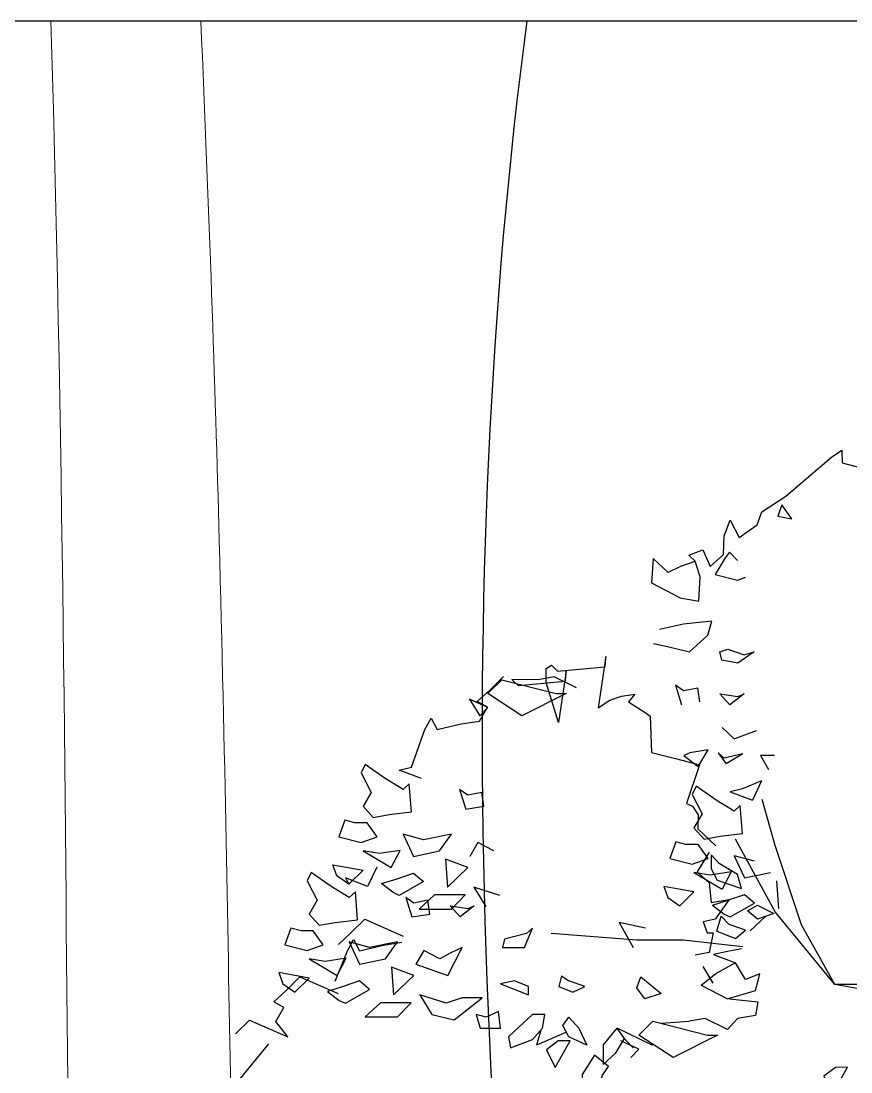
# Model space of a CAD drawing. Header units: metres. Extents: x 10 to 239, y 2 to 253.
# Drawn here: x 75.56 to 80.58, y 56.04 to 62.39 of the extents above; entities that cross this region are included whole.
import ezdxf

# ---------------------------------------------------------------- set-up
doc = ezdxf.new("R2010")
doc.units = ezdxf.units.M
doc.header["$MEASUREMENT"] = 0
doc.layers.add('0marcos', color=10, linetype='Continuous', plot=False)
doc.layers.add('1', color=7, linetype='Continuous')
doc.layers.add('cot200', color=9, linetype='Continuous')
doc.layers.add('barrera', color=7, linetype='Continuous', lineweight=0, true_color=0x9dbb63)
doc.layers.add('bloques ARBOLES', color=7, linetype='Continuous', true_color=0xb8d897)

# ---------------------------------------------------------------- blocks, each defined once
blk = doc.blocks.new('ARBOL22')
for points in [[(-0.8727, 1.8802), (-0.9147, 1.8648), (-0.9514, 1.8467), (-0.9966, 1.8891), (-1.0009, 1.8166), (-0.9162, 1.772), (-0.8607, 1.7616), (-0.8564, 1.8342), (-0.8711, 1.8808), (-0.8902, 1.8987), (-0.8481, 1.9141), (-0.8265, 1.8651), (-0.7874, 1.9008), (-0.7855, 1.956), (-0.7676, 2.0028), (-0.7407, 1.951), (-0.6872, 1.9884), (-0.6732, 2.028), (-0.6014, 2.0743), (-0.5401, 2.1264), (-0.466, 2.1903), (-0.4347, 2.2112), (-0.4342, 2.1736), (-0.3629, 2.1548)], [(-0.7457, 1.8825), (-0.7695, 1.9074), (-0.7816, 1.8908), (-0.8115, 1.841), (-0.7457, 1.8245), (-0.7216, 1.8328)], [(-0.9956, 1.6358), (-0.9536, 1.6274), (-0.8878, 1.611), (-0.8339, 1.6606), (-0.8219, 1.7021), (-0.9057, 1.6938), (-0.9775, 1.6772)], [(-1.2247, 1.5036), (-1.2906, 1.5367), (-1.3385, 1.5283), (-1.4168, 1.5287), (-1.3982, 1.5111), (-1.2567, 1.5234), (-1.2549, 1.5541), (-1.2779, 1.4014), (-1.3149, 1.5203), (-1.3149, 1.5617), (-1.2991, 1.5715), (-1.2805, 1.5539), (-1.139, 1.5661), (-1.1372, 1.5969), (-1.1602, 1.4442), (-1.1249, 1.4669), (-1.0902, 1.4794), (-1.051, 1.4848), (-1.0696, 1.4628), (-1.0166, 1.4283), (-1.0047, 1.4198), (-1.0014, 1.312), (-0.93, 1.2938), (-0.8584, 1.2754), (-0.8972, 1.1604), (-0.8793, 1.1517), (-0.862, 1.1264), (-0.8629, 1.0851), (-0.8103, 1.0341)], [(-1.6854, 1.2344), (-1.7513, 1.2593), (-1.7154, 1.2677), (-1.6749, 1.3804), (-1.657, 1.4135), (-1.639, 1.3804), (-1.5672, 1.397), (-1.5132, 1.4053), (-1.4893, 1.4466), (-1.5193, 1.4633), (-1.4834, 1.4964), (-1.4414, 1.5379)], [(-0.9298, 1.5115), (-0.9116, 1.4535)], [(-0.9057, 1.495), (-0.9298, 1.5115)], [(-0.8637, 1.5033), (-0.9057, 1.495)], [(-0.8578, 1.4619), (-0.8637, 1.5033)], [(-0.768, 1.4535), (-0.7978, 1.4866)], [(-0.7978, 1.4866), (-0.744, 1.4784)], [(-0.726, 1.4866), (-0.768, 1.4535)], [(-0.744, 1.4784), (-0.726, 1.4866)], [(-0.7909, 1.3857), (-0.755, 1.3526)], [(-0.755, 1.3526), (-0.6891, 1.3775)], [(-0.8328, 1.3195), (-0.8868, 1.3111)], [(-0.8627, 1.2698), (-0.8328, 1.3195)], [(-0.8868, 1.3111), (-0.9047, 1.3029)], [(-0.9047, 1.3029), (-0.8627, 1.2698)], [(-0.8029, 1.3111), (-0.7789, 1.278)], [(-0.785, 1.2946), (-0.8029, 1.3111)], [(-0.7293, 1.3073), (-0.785, 1.2946)], [(-0.7293, 1.3073), (-0.7789, 1.278)], [(-0.6771, 1.3029), (-0.6532, 1.2615)], [(-0.6351, 1.3029), (-0.6771, 1.3029)], [(-0.6736, 1.2273), (-0.731, 1.2035)], [(-0.6736, 1.2273), (-0.701, 1.1703)], [(-0.8688, 1.2118), (-0.8807, 1.1869)], [(-0.8089, 1.1703), (-0.8688, 1.2118)], [(-0.731, 1.2035), (-0.7669, 1.1951)], [(-0.7669, 1.1951), (-0.701, 1.1703)], [(-0.8807, 1.1869), (-0.8509, 1.1289)], [(-0.755, 1.1372), (-0.8089, 1.1703)], [(-0.1641, 0.5456), (-0.2597, 0.6221), (-0.4563, 0.6221), (-0.5546, 0.7989), (-0.6332, 1.0346), (-0.6725, 1.1721)], [(-0.8509, 1.1289), (-0.8748, 1.0876)], [(-0.7371, 1.1538), (-0.755, 1.1372)], [(-0.731, 1.0709), (-0.7371, 1.1538)], [(-0.8748, 1.0876), (-0.8448, 1.0543)], [(-0.7968, 1.0627), (-0.731, 1.0709)], [(-1.4698, 1.0192), (-1.5178, 1.044), (-1.5418, 1.0025)], [(-0.9286, 1.0461), (-0.9466, 0.9963)], [(-0.8986, 1.0378), (-0.9286, 1.0461)], [(-0.8627, 1.0378), (-0.8986, 1.0378)], [(-0.8328, 0.9963), (-0.8627, 1.0378)], [(-0.8448, 1.0543), (-0.7968, 1.0627)], [(-0.0985, 0.3784), (-0.2401, 0.5828), (-0.4563, 0.6221), (-0.6332, 0.8382), (-0.7511, 1.0543)], [(-0.8296, 1.0151), (-0.8655, 0.9571)], [(-0.7996, 0.982), (-0.8236, 1.0069)], [(-0.8236, 1.0069), (-0.8236, 0.9654)], [(-0.6951, 0.9881), (-0.755, 1.0047)], [(-0.755, 1.0047), (-0.725, 0.9384)], [(-1.8186, 0.9706), (-1.8459, 0.9136), (-1.9118, 0.9385), (-1.9012, 0.9198), (-1.9371, 0.9445), (-1.949, 0.9778), (-1.8592, 0.9612), (-1.9012, 0.9198)], [(-0.9466, 0.9963), (-0.8807, 0.9799)], [(-0.8807, 0.9799), (-0.8328, 0.9963)], [(-0.7457, 0.9489), (-0.7996, 0.982)], [(-0.8748, 0.955), (-0.7909, 0.9052)], [(-0.8268, 0.9468), (-0.8748, 0.955)], [(-0.8655, 0.9571), (-0.8296, 0.924)], [(-0.7646, 0.9563), (-0.8268, 0.9468)], [(-0.8236, 0.9654), (-0.8057, 0.9323)], [(-0.7646, 0.9563), (-0.7909, 0.9052)], [(-0.7337, 0.9074), (-0.7457, 0.9489)], [(-0.725, 0.9384), (-0.6471, 0.955)], [(-1.4519, 0.8866), (-1.5298, 0.9114), (-1.4939, 0.8535)], [(-0.8748, 0.897), (-0.9645, 0.9136)], [(-0.9645, 0.9136), (-0.9527, 0.8804)], [(-0.8296, 0.924), (-0.8236, 0.866)], [(-0.8057, 0.9323), (-0.7337, 0.9074)], [(-0.6292, 0.9301), (-0.6232, 0.8473)], [(-0.9527, 0.8804), (-0.9168, 0.8557)], [(-0.9168, 0.8557), (-0.8748, 0.897)], [(-0.725, 0.8888), (-0.773, 0.8721)], [(-0.6951, 0.8639), (-0.725, 0.8888)], [(-0.8236, 0.866), (-0.7698, 0.8743)], [(-0.8201, 0.8576), (-0.773, 0.8721)], [(-0.8201, 0.8576), (-0.785, 0.8308)], [(-0.7698, 0.8743), (-0.8116, 0.8163)], [(-0.7669, 0.8224), (-0.6951, 0.8639)], [(-0.7158, 0.8412), (-0.6858, 0.8578)], [(-0.6858, 0.8578), (-0.6378, 0.8329)], [(-1.932, 0.7409), (-1.8961, 0.774), (-1.8541, 0.8155), (-1.7403, 0.7657)], [(-0.8116, 0.8163), (-0.8475, 0.8081)], [(-0.8065, 0.7801), (-0.7937, 0.8247)], [(-0.7698, 0.7998), (-0.7937, 0.8247)], [(-0.785, 0.8308), (-0.7669, 0.8224)], [(-0.6858, 0.8163), (-0.7158, 0.8412)], [(-0.6626, 0.8239), (-0.7082, 0.7817)], [(-0.6378, 0.8329), (-0.6858, 0.8163)], [(-1.0973, 0.806), (-1.0553, 0.7314)], [(-1.0194, 0.7894), (-1.0973, 0.806)], [(-0.8475, 0.8081), (-0.8357, 0.775)], [(-0.7218, 0.7832), (-0.7698, 0.7998)], [(-0.7517, 0.7583), (-0.7218, 0.7832)], [(-1.9416, 0.6311), (-1.9057, 0.7222), (-1.8878, 0.7553)], [(-1.8878, 0.7553), (-1.8698, 0.7222)], [(-0.7299, 0.7336), (-0.9068, 0.7533), (-1.0444, 0.7533), (-1.2999, 0.7729)], [(-0.8357, 0.775), (-0.8175, 0.775)], [(-0.8175, 0.775), (-0.8296, 0.717)], [(-0.8065, 0.7801), (-0.7517, 0.7583)], [(-1.8698, 0.7222), (-1.798, 0.7388)], [(-1.798, 0.7388), (-1.744, 0.7471)], [(-0.7753, 0.7194), (-0.8171, 0.711)], [(-0.7333, 0.7277), (-0.7753, 0.7194)], [(-0.8296, 0.717), (-0.8716, 0.7088)], [(-0.8171, 0.711), (-0.7512, 0.6862)], [(-0.8175, 0.6259), (-0.8475, 0.6755)], [(-0.7512, 0.6862), (-0.8112, 0.6531)], [(-0.7212, 0.6366), (-0.7512, 0.6862)], [(-2.2385, 0.4745), (-2.1965, 0.516), (-2.0827, 0.4663), (-2.1185, 0.5118), (-2.0946, 0.5531), (-2.1246, 0.5697), (-2.0887, 0.6028), (-2.0467, 0.6443), (-1.9329, 0.5946)], [(-1.2693, 0.6474), (-1.277, 0.6155)], [(-1.2693, 0.6474), (-1.2471, 0.6321)], [(-1.1991, 0.6155), (-1.2471, 0.6321)], [(-1.0447, 0.6117), (-1.0327, 0.6448)], [(-1.0327, 0.6448), (-0.9729, 0.5951)], [(-0.853, 0.62), (-0.8112, 0.6531)], [(-0.6794, 0.6531), (-0.7212, 0.6366)], [(-0.6914, 0.6035), (-0.6794, 0.6531)], [(-1.277, 0.6155), (-1.235, 0.599)], [(-1.235, 0.599), (-1.1991, 0.6155)], [(-1.0208, 0.5786), (-1.0447, 0.6117)], [(-0.9729, 0.5951), (-1.0208, 0.5786)], [(-0.853, 0.62), (-0.7753, 0.5786)], [(-0.7753, 0.5786), (-0.6914, 0.6035)], [(-0.7692, 0.5786), (-0.6853, 0.5702)], [(-0.6853, 0.5702), (-0.6914, 0.5289)], [(-1.265, 0.4995), (-1.2471, 0.5244)], [(-1.2471, 0.5244), (-1.2171, 0.4913)], [(-1.0388, 0.4709), (-0.9968, 0.5122)], [(-0.9968, 0.5122), (-0.8351, 0.4709)], [(-0.9729, 0.5061), (-0.8891, 0.5122)], [(-0.8411, 0.5206), (-0.8891, 0.5122)], [(-0.7753, 0.4875), (-0.8411, 0.5206)], [(-0.7453, 0.5206), (-0.7753, 0.4875)], [(-0.6914, 0.5289), (-0.7453, 0.5206)], [(-1.3302, 0.4853), (-1.3429, 0.4415)], [(-1.2541, 0.4794), (-1.3429, 0.4415)], [(-1.2471, 0.4664), (-1.265, 0.4995)], [(-1.2171, 0.4913), (-1.1932, 0.4415)], [(-1.1453, 0.4415), (-1.1033, 0.4913)], [(-1.0794, 0.4582), (-1.1033, 0.4913)], [(-0.9969, 0.4397), (-1.1033, 0.4913)], [(-0.937, 0.4047), (-1.0388, 0.4709)], [(-0.8052, 0.4709), (-0.937, 0.4047)], [(-0.8351, 0.4709), (-0.8052, 0.4709)], [(-2.1403, 0.4452), (-2.2254, 0.3413), (-2.1403, 0.2657), (-2.1308, 0.2657), (-2.1119, 0.1713), (-2.0836, 0.1713), (-1.9891, 0.2279), (-1.9607, 0.1713), (-1.904, 0.1524), (-1.8413, 0.0868), (-1.8016, -0.0454), (-1.7355, -0.0123), (-1.6826, 0.067), (-1.5372, 0.1), (-1.611, 0.0296), (-1.5165, 0.039), (-1.3937, 0.0768), (-1.337, 0.2185)], [(-1.1932, 0.4415), (-1.2471, 0.4664)], [(-1.1453, 0.4415), (-1.1453, 0.3835)], [(-1.0824, 0.4613), (-1.1094, 0.4167)], [(-1.0388, 0.4296), (-1.0927, 0.4543)], [(-1.0553, 0.4333), (-1.0794, 0.4582)], [(-1.1453, 0.3835), (-1.1094, 0.4167)], [(-1.0627, 0.4047), (-1.0388, 0.4296)]]:
    blk.add_lwpolyline(points)
for points in [[(-0.6257, 2.0149), (-0.5839, 2.0067), (-0.6139, 2.0482)], [(-0.7739, 1.6192), (-0.726, 1.6026), (-0.696, 1.611), (-0.744, 1.5779), (-0.7919, 1.5861), (-0.7978, 1.611)], [(-1.2845, 1.4869), (-1.2547, 1.4869), (-1.3864, 1.4207), (-1.4882, 1.4869), (-1.4462, 1.5283)], [(-1.4882, 1.4456), (-1.5421, 1.4703), (-1.5121, 1.4207)], [(-1.8353, 1.1931), (-1.8592, 1.1518), (-1.8292, 1.1185), (-1.7813, 1.1269), (-1.7154, 1.1351), (-1.7215, 1.218), (-1.7395, 1.2013), (-1.7933, 1.2344), (-1.8533, 1.2759), (-1.8651, 1.2511)], [(-1.5057, 1.1931), (-1.5477, 1.1849), (-1.5718, 1.2013), (-1.5537, 1.1434), (-1.4998, 1.1518)], [(-1.9131, 1.1102), (-1.931, 1.0605), (-1.8651, 1.044), (-1.8172, 1.0605), (-1.8472, 1.102), (-1.8831, 1.102)], [(-1.6316, 1.0192), (-1.5957, 1.0689), (-1.6795, 1.0523), (-1.7395, 1.0689), (-1.7095, 1.0025)], [(-1.749, 1.0205), (-1.8113, 1.0109), (-1.8592, 1.0192), (-1.7754, 0.9694)], [(-1.6077, 0.9114), (-1.5477, 0.9694), (-1.6136, 0.9943)], [(-2.0256, 0.9302), (-1.9958, 0.8722), (-2.0197, 0.8309), (-1.9897, 0.7976), (-1.9418, 0.806), (-1.8759, 0.8143), (-1.882, 0.8971), (-1.9, 0.8805), (-1.9538, 0.9136), (-2.0138, 0.9551)], [(-1.6795, 0.9281), (-1.7513, 0.8866), (-1.7694, 0.895), (-1.8045, 0.9218), (-1.7574, 0.9363), (-1.7095, 0.9529)], [(-1.7323, 0.8805), (-1.7142, 0.8225), (-1.6603, 0.8309), (-1.6662, 0.8722), (-1.7082, 0.864)], [(-1.5962, 0.8459), (-1.5556, 0.8881), (-1.6471, 0.8881), (-1.6927, 0.8459)], [(-1.5465, 0.8474), (-1.5286, 0.8556), (-1.5706, 0.8225), (-1.6004, 0.8556)], [(-2.0915, 0.7397), (-2.0256, 0.7232), (-1.9777, 0.7397), (-2.0077, 0.7812), (-2.0436, 0.7812), (-2.0736, 0.7894)], [(-1.4447, 0.7314), (-1.3788, 0.7314), (-1.3549, 0.7894), (-1.3729, 0.7729), (-1.4388, 0.7563)], [(-1.87, 0.6817), (-1.7921, 0.6983), (-1.7562, 0.7481), (-1.84, 0.7314), (-1.9, 0.7481)], [(-1.6065, 0.6486), (-1.5645, 0.7314), (-1.6004, 0.7149), (-1.6303, 0.6983), (-1.6783, 0.7232), (-1.7023, 0.6817)], [(-1.9359, 0.6486), (-1.9095, 0.6996), (-1.9718, 0.6901), (-2.0197, 0.6983)], [(-2.0976, 0.6237), (-2.0617, 0.599), (-2.0197, 0.6403), (-2.1095, 0.657)], [(-1.7682, 0.5906), (-1.7082, 0.6486), (-1.7741, 0.6734)], [(-1.9299, 0.5741), (-1.9118, 0.5657), (-1.84, 0.6072), (-1.87, 0.6321), (-1.9179, 0.6155), (-1.965, 0.601)], [(-1.3668, 0.5906), (-1.3668, 0.6155), (-1.4088, 0.6321), (-1.4506, 0.6237)], [(-1.7567, 0.525), (-1.7162, 0.5672), (-1.8076, 0.5672), (-1.8532, 0.525)], [(-1.6903, 0.5906), (-1.6544, 0.5326), (-1.5885, 0.5161), (-1.5047, 0.5824), (-1.5645, 0.5824), (-1.6124, 0.5657)], [(-1.4926, 0.5244), (-1.5226, 0.5326), (-1.5106, 0.4913), (-1.4506, 0.4913), (-1.4567, 0.541)], [(-1.4208, 0.4333), (-1.3549, 0.4582), (-1.325, 0.4913), (-1.3189, 0.5326), (-1.3549, 0.5326), (-1.4088, 0.483), (-1.4268, 0.4664)], [(-1.3134, 0.4275), (-1.2876, 0.3745), (-1.2432, 0.4543), (-1.2786, 0.4537)], [(-1.1579, 0.3183), (-1.1465, 0.3523), (-1.1291, 0.3781), (-1.1706, 0.411), (-1.2072, 0.3538), (-1.2068, 0.3031)], [(-0.4886, 0.3487), (-0.4627, 0.2957), (-0.4184, 0.3755), (-0.4537, 0.3749)]]:
    blk.add_lwpolyline(points, close=True)
blk = doc.blocks.new('asddsd')
at = {"layer": 'bloques ARBOLES', "xscale": 2.033276188942182, "yscale": 2.033276188942182, "zscale": 2.033276188942182}
blk.add_blockref('ARBOL22', (62.7788, 46.0015), dxfattribs=at)

msp = doc.modelspace()

# ---------------------------------------------------------------- linework, layer by layer
at = {"layer": '0marcos'}
msp.add_lwpolyline([(18.38943, 8.17099), (105.215, 8.17099), (105.215, 62.39456), (18.38943, 62.39456)], close=True, dxfattribs=at)
at = {"layer": 'barrera'}
for points, knots in [([(75.73942, 62.39456), (75.90592, 56.61362), (75.56894, 49.9644), (78.41125, 43.31829), (87.62299, 43.14607), (90.20739, 40.93833), (88.83191, 38.80337)], [0, 0, 0, 0, 0.8755826, 1.8755826, 2.8755826, 3.8755826, 3.8755826, 3.8755826, 3.8755826]), ([(90.10427, 41.59228), (90.10054, 41.59937), (90.09678, 41.60643), (89.93855, 41.90036), (89.73541, 42.14874), (89.27878, 42.57262), (89.02506, 42.74985), (88.48436, 43.0573), (88.19676, 43.18766), (87.20305, 43.56395), (86.43212, 43.73837), (84.84876, 44.02664), (84.03139, 44.144), (82.45549, 44.42871), (81.69779, 44.59674), (80.66832, 44.95301), (80.33, 45.09921), (79.68813, 45.4578), (79.38702, 45.6827), (78.8384, 46.20972), (78.59273, 46.51117), (77.90446, 47.57909), (77.55097, 48.49254), (77.19274, 50.0933), (77.10216, 50.6537), (76.96957, 51.84367), (76.9266, 52.47857), (76.82933, 54.75548), (76.8268, 56.67551), (76.7317, 60.20424), (76.69679, 61.24634), (76.64589, 62.39456)], [5.0005813, 5.0005813, 5.0005813, 5.0005813, 5.0039387, 5.0039387, 5.1407367, 5.1407367, 5.2775346, 5.2775346, 5.4143326, 5.4143326, 5.7278842, 5.7278842, 6.0414357, 6.0414357, 6.3549873, 6.3549873, 6.5302849, 6.5302849, 6.7323037, 6.7323037, 6.9343224, 6.9343224, 7.3625573, 7.3625573, 7.5707002, 7.5707002, 7.7788431, 7.7788431, 8.242433, 8.242433, 8.4137974, 8.4137974, 8.4137974, 8.4137974])]:
    msp.add_open_spline(points, degree=3, knots=knots, dxfattribs=at)
at = {"layer": 'cot200'}
msp.add_open_spline([(78.61761, 62.39456), (78.16799, 58.98699), (78.27848, 55.1404), (78.95391, 50.85097), (79.65417, 46.40391), (80.96166, 41.48088), (82.63703, 36.57355)], degree=3, knots=[-0.20803782, -0.20803782, -0.20803782, -0.20803782, 0.12481492, 0.12481492, 0.12481492, 0.46990064, 0.46990064, 0.46990064, 0.46990064], dxfattribs=at)

# ---------------------------------------------------------------- block references
at = {"layer": '1', "lineweight": 0}
msp.add_blockref('asddsd', (18.62841, 9.30206), dxfattribs=at)

doc.saveas('drawing.dxf')
